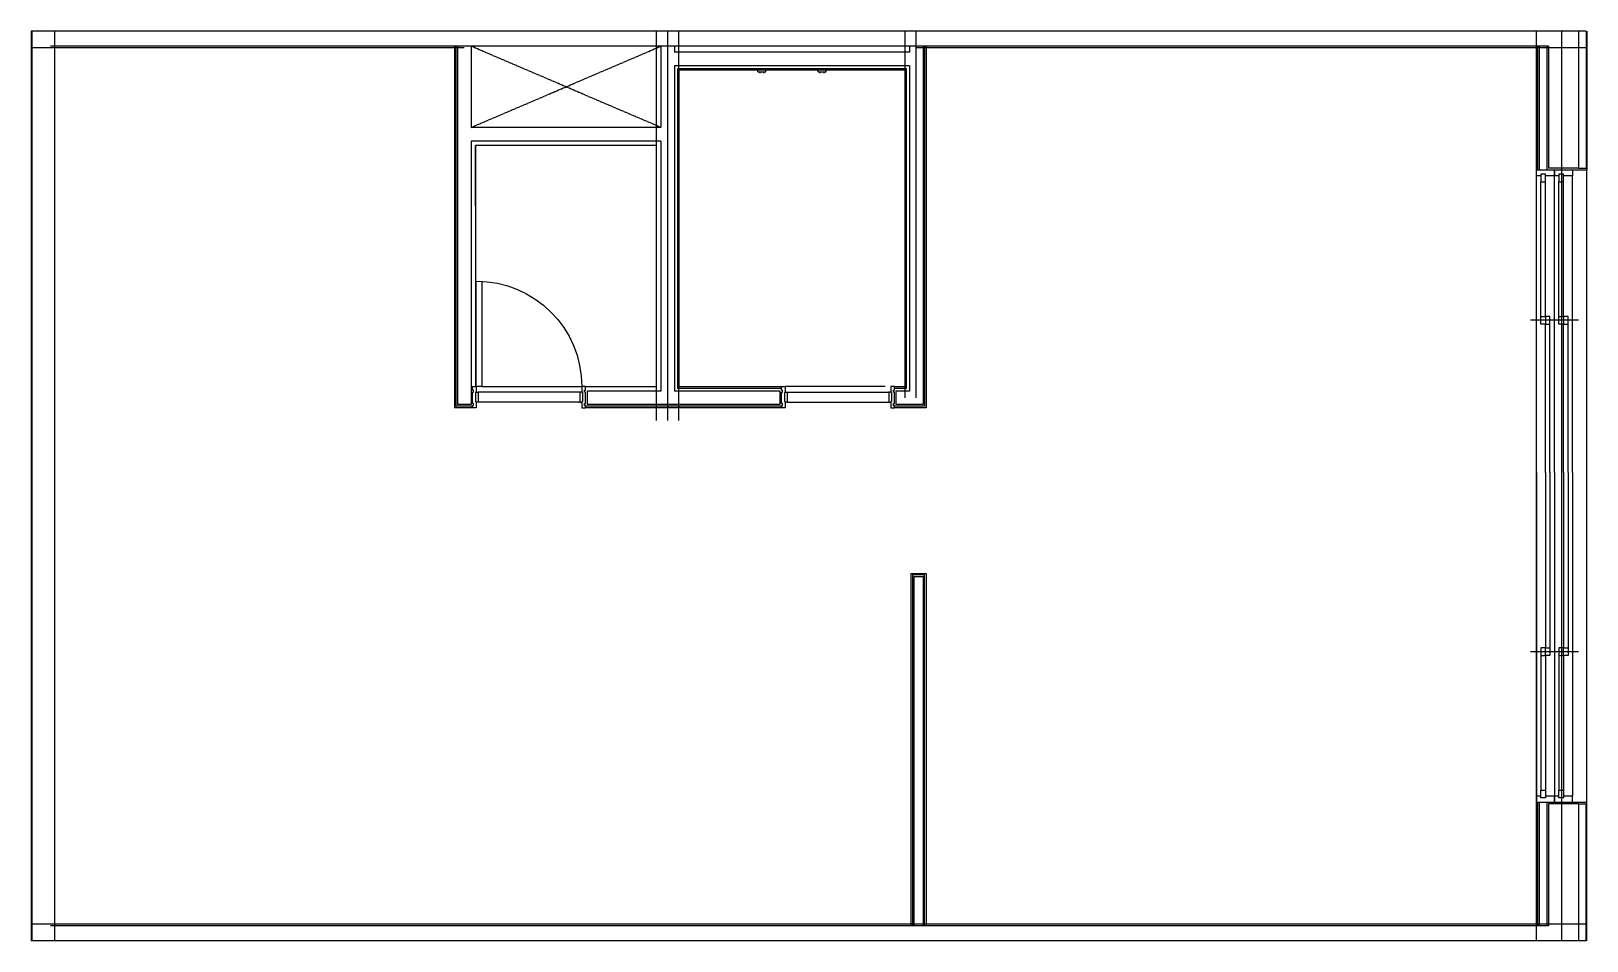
# Model space of a CAD drawing. Header units: millimetres. Extents: x -4775 to 5550, y 4285 to 10325.
import ezdxf

# ---------------------------------------------------------------- set-up
doc = ezdxf.new("R2010")
doc.units = ezdxf.units.MM
doc.linetypes.add('CEN', pattern=[62, 60, -1, 0, -1])
doc.linetypes.add('DDOT', pattern=[14, 12, -1, 0, -1])
for name, color, linetype in [('CEN', 1, 'CEN'), ('DOOR', 4, 'Continuous'), ('FIN', 8, 'Continuous'), ('INS', 5, 'Continuous'), ('OPEN', 9, 'DDOT'), ('TOIL', 1, 'Continuous'), ('W1', 2, 'Continuous'), ('W2', 3, 'Continuous'), ('WINDOW', 4, 'Continuous'), ('발코니', 7, 'Continuous'), ('석고보드', 6, 'Continuous'), ('선반', 1, 'Continuous')]:
    doc.layers.add(name, color=color, linetype=linetype)
doc.layers.add('MC', color=145, linetype='DDOT', plot=False)

# ---------------------------------------------------------------- blocks, each defined once
blk = doc.blocks.new('D_750')
at = {"layer": 'DOOR', "color": 15}
for p, q in [((-61, 140), (-725, 140)), ((-713, 104), (-37, 104)), ((-713, 36), (-37, 36))]:
    blk.add_line(p, q, dxfattribs=at)
at = {"layer": 'DOOR'}
for points in [[(-61, 839), (-61, 140), (-25, 140), (-25, 840)], [(-725, 104), (-713, 104), (-713, 36), (-725, 36)], [(-25, 104), (-37, 104), (-37, 36), (-25, 36)]]:
    blk.add_lwpolyline(points, dxfattribs=at)
for points in [[(-750, 14), (-743, 14), (-743, 27), (-750, 27), (-750, 103), (-743, 103), (-743, 117), (-750, 117), (-750, 140), (-725, 140), (-725, 100), (-730, 100), (-730, 40), (-725, 40), (-725, 0), (-750, 0)], [(0, 14), (-7, 14), (-7, 27), (0, 27), (0, 103), (-7, 103), (-7, 117), (0, 117), (0, 140), (-25, 140), (-25, 100), (-20, 100), (-20, 40), (-25, 40), (-25, 0), (0, 0)]]:
    blk.add_lwpolyline(points, close=True, dxfattribs=at)
at = {"layer": 'DOOR', "color": 8}
blk.add_arc((-25, 140), 700, 90, 180, dxfattribs=at)

msp = doc.modelspace()

# ---------------------------------------------------------------- linework, layer by layer
at = {"layer": 'CEN'}
for p, q in [((5545, 10325), (-4775, 10325)), ((-550, 7740), (-550, 10325)), ((1100, 7890), (1100, 10325)), ((5545, 4285), (-4775, 4285))]:
    msp.add_line(p, q, dxfattribs=at)
at = {"layer": 'DOOR', "color": 15}
for p, q in [((894, 7965), (230, 7965)), ((242, 7929), (918, 7929)), ((242, 7861), (918, 7861))]:
    msp.add_line(p, q, dxfattribs=at)
at = {"layer": 'DOOR'}
for points in [[(205, 7838), (212, 7838), (212, 7852), (205, 7852), (205, 7928), (212, 7928), (212, 7942), (205, 7942), (205, 7965), (230, 7965), (230, 7925), (225, 7925), (225, 7865), (230, 7865), (230, 7825), (205, 7825)], [(955, 7838), (948, 7838), (948, 7852), (955, 7852), (955, 7928), (948, 7928), (948, 7942), (955, 7942), (955, 7965), (930, 7965), (930, 7925), (935, 7925), (935, 7865), (930, 7865), (930, 7825), (955, 7825)]]:
    msp.add_lwpolyline(points, close=True, dxfattribs=at)
for points in [[(230, 7929), (242, 7929), (242, 7861), (230, 7861)], [(930, 7929), (918, 7929), (918, 7861), (930, 7861)]]:
    msp.add_lwpolyline(points, dxfattribs=at)
at = {"layer": 'FIN'}
for points in [[(955, 7955), (1035, 7955), (1035, 10075), (-485, 10075), (-485, 7955), (205, 7955)], [(955, 7965), (1025, 7965), (1025, 10065), (-475, 10065), (-475, 7965), (205, 7965)], [(-1095, 7965), (-625, 7965), (-625, 9565), (-1825, 9565), (-1825, 7965)]]:
    msp.add_lwpolyline(points, dxfattribs=at)
at = {"layer": 'INS'}
for p, q in [((5285, 10225), (5285, 9405)), ((5285, 5205), (5285, 4385))]:
    msp.add_line(p, q, dxfattribs=at)
at = {"layer": 'MC'}
for p, q in [((-625, 7740), (-625, 10325)), ((-475, 7740), (-475, 10325)), ((1025, 7890), (1025, 10325)), ((5215, 4285), (5215, 10325)), ((5385, 4285), (5385, 10325)), ((-1900, 10215), (-4775, 10215)), ((5545, 10215), (1100, 10215)), ((5545, 4395), (-4775, 4395))]:
    msp.add_line(p, q, dxfattribs=at)
at = {"layer": 'OPEN'}
for p, q in [((-595, 9685), (-1855, 10225)), ((-1855, 9685), (-595, 10225))]:
    msp.add_line(p, q, dxfattribs=at)
at = {"layer": 'TOIL'}
for p, q in [((49, 10054), (49, 10064)), ((49, 10054), (101, 10054)), ((63, 10046), (63, 10054)), ((88, 10046), (88, 10054)), ((101, 10054), (101, 10064)), ((449, 10054), (449, 10064)), ((449, 10054), (501, 10054)), ((463, 10046), (463, 10054)), ((488, 10046), (488, 10054)), ((501, 10054), (501, 10064))]:
    msp.add_line(p, q, dxfattribs=at)
at = {"layer": 'W1'}
for p, q in [((5495, 10325), (5495, 9415)), ((5295, 10225), (-4645, 10225)), ((5295, 10225), (5295, 9415)), ((5495, 9415), (5295, 9415)), ((5495, 9415), (5295, 9415)), ((5295, 5195), (5295, 4385)), ((5495, 5195), (5295, 5195)), ((5495, 5195), (5495, 4285)), ((5295, 4385), (-4645, 4385))]:
    msp.add_line(p, q, dxfattribs=at)
at = {"layer": 'W2'}
for p, q in [((-1945, 10225), (-1945, 7845)), ((-1855, 10225), (-1855, 9685)), ((-595, 10225), (-595, 9685)), ((-505, 10225), (-505, 10185)), ((1055, 10225), (1055, 10185)), ((1145, 10225), (1145, 7845)), ((1055, 10185), (-505, 10185)), ((-505, 10095), (-505, 7935)), ((1055, 10095), (-505, 10095)), ((1055, 10095), (1055, 7935)), ((-595, 9685), (-1855, 9685)), ((-595, 9595), (-1855, 9595)), ((-1855, 9595), (-1855, 7845)), ((-595, 9595), (-595, 7935)), ((-595, 7935), (-1085, 7935)), ((-1085, 7935), (-1085, 7845)), ((195, 7935), (-505, 7935)), ((195, 7935), (195, 7845)), ((1055, 7935), (965, 7935)), ((965, 7935), (965, 7845)), ((-1855, 7845), (-1945, 7845)), ((195, 7845), (-1085, 7845)), ((1145, 7845), (965, 7845))]:
    msp.add_line(p, q, dxfattribs=at)
at = {"layer": 'WINDOW', "color": 8}
for p, q in [((5550, 5205), (5550, 9405)), ((5215, 7395), (5215, 9365)), ((5245, 8430), (5245, 9325)), ((5275, 8430), (5275, 9325)), ((5335, 7395), (5335, 9365)), ((5365, 8430), (5365, 9325)), ((5395, 8430), (5395, 9325)), ((5455, 7395), (5455, 9365)), ((5495, 8405), (5175, 8405)), ((5275, 7395), (5275, 8380)), ((5305, 7395), (5305, 8380)), ((5395, 7395), (5395, 8380)), ((5425, 7395), (5425, 8380)), ((5215, 7395), (5215, 5245)), ((5275, 7395), (5275, 6230)), ((5305, 7395), (5305, 6230)), ((5335, 7395), (5335, 5245)), ((5395, 7395), (5395, 6230)), ((5425, 7395), (5425, 6230)), ((5455, 7395), (5455, 5245)), ((5495, 6205), (5175, 6205)), ((5245, 6180), (5245, 5285)), ((5275, 6180), (5275, 5285)), ((5365, 6180), (5365, 5285)), ((5395, 6180), (5395, 5285))]:
    msp.add_line(p, q, dxfattribs=at)
at = {"layer": 'WINDOW', "linetype": 'Continuous'}
for points in [[(5245, 9365), (5215, 9365), (5215, 9405), (5335, 9405), (5335, 9365), (5275, 9365)], [(5365, 9365), (5335, 9365), (5335, 9405), (5455, 9405), (5455, 9365), (5395, 9365)], [(5245, 9375), (5245, 9325), (5275, 9325), (5275, 9375), (5245, 9375)], [(5365, 9375), (5365, 9325), (5395, 9325), (5395, 9375), (5365, 9375)], [(5245, 8380), (5245, 8430), (5275, 8430), (5275, 8380), (5245, 8380)], [(5275, 8430), (5275, 8380), (5305, 8380), (5305, 8430), (5275, 8430)], [(5365, 8380), (5365, 8430), (5395, 8430), (5395, 8380), (5365, 8380)], [(5395, 8430), (5395, 8380), (5425, 8380), (5425, 8430), (5395, 8430)], [(5245, 6230), (5245, 6180), (5275, 6180), (5275, 6230), (5245, 6230)], [(5275, 6180), (5275, 6230), (5305, 6230), (5305, 6180), (5275, 6180)], [(5365, 6230), (5365, 6180), (5395, 6180), (5395, 6230), (5365, 6230)], [(5395, 6180), (5395, 6230), (5425, 6230), (5425, 6180), (5395, 6180)], [(5245, 5235), (5245, 5285), (5275, 5285), (5275, 5235), (5245, 5235)], [(5365, 5235), (5365, 5285), (5395, 5285), (5395, 5235), (5365, 5235)], [(5245, 5245), (5215, 5245), (5215, 5205), (5335, 5205), (5335, 5245), (5275, 5245)], [(5365, 5245), (5335, 5245), (5335, 5205), (5455, 5205), (5455, 5245), (5395, 5245)]]:
    msp.add_lwpolyline(points, dxfattribs=at)
at = {"layer": '발코니'}
for p, q in [((-4770, 10325), (-4770, 4285)), ((-4620, 10325), (-4620, 4285))]:
    msp.add_line(p, q, dxfattribs=at)
at = {"layer": '석고보드'}
for p, q in [((-4775, 10325), (-4775, 4285)), ((5545, 10325), (5545, 9415)), ((-1955, 10225), (-1955, 7835)), ((1155, 10225), (1155, 7835)), ((5235, 9405), (5235, 10225)), ((5495, 9415), (5545, 9415)), ((-1845, 7835), (-1955, 7835)), ((205, 7835), (-1095, 7835)), ((1155, 7835), (955, 7835)), ((5235, 4385), (5235, 5205)), ((5495, 5195), (5545, 5195)), ((5545, 4285), (5545, 5195))]:
    msp.add_line(p, q, dxfattribs=at)
at = {"layer": '석고보드', "color": 7}
for p, q in [((5550, 10325), (5550, 9405)), ((-1965, 10225), (-1965, 7825)), ((1165, 10225), (1165, 7825)), ((5225, 9405), (5225, 10225)), ((5455, 9405), (5550, 9405)), ((-1845, 7825), (-1965, 7825)), ((205, 7825), (-1095, 7825)), ((1165, 7825), (955, 7825)), ((5225, 4385), (5225, 5205)), ((5455, 5205), (5550, 5205)), ((5550, 4285), (5550, 5205))]:
    msp.add_line(p, q, dxfattribs=at)
msp.add_lwpolyline([(1065, 4385), (1065, 6725), (1165, 6725), (1165, 4385)], dxfattribs=at)
at = {"layer": '석고보드'}
for points in [[(1155, 4385), (1155, 6715), (1075, 6715), (1075, 4385)], [(1085, 4385), (1085, 6705), (1145, 6705), (1145, 4385)]]:
    msp.add_lwpolyline(points, dxfattribs=at)
at = {"layer": '선반'}
for p, q in [((-625, 9565), (-1825, 9565)), ((-1825, 9165), (-1825, 9565)), ((-625, 7965), (-625, 9565)), ((-1025, 7965), (-625, 7965))]:
    msp.add_line(p, q, dxfattribs=at)

# ---------------------------------------------------------------- block references
at = {"layer": 'DOOR', "xscale": -1}
msp.add_blockref('D_750', (-1845, 7825), dxfattribs=at)

doc.saveas('drawing.dxf')
